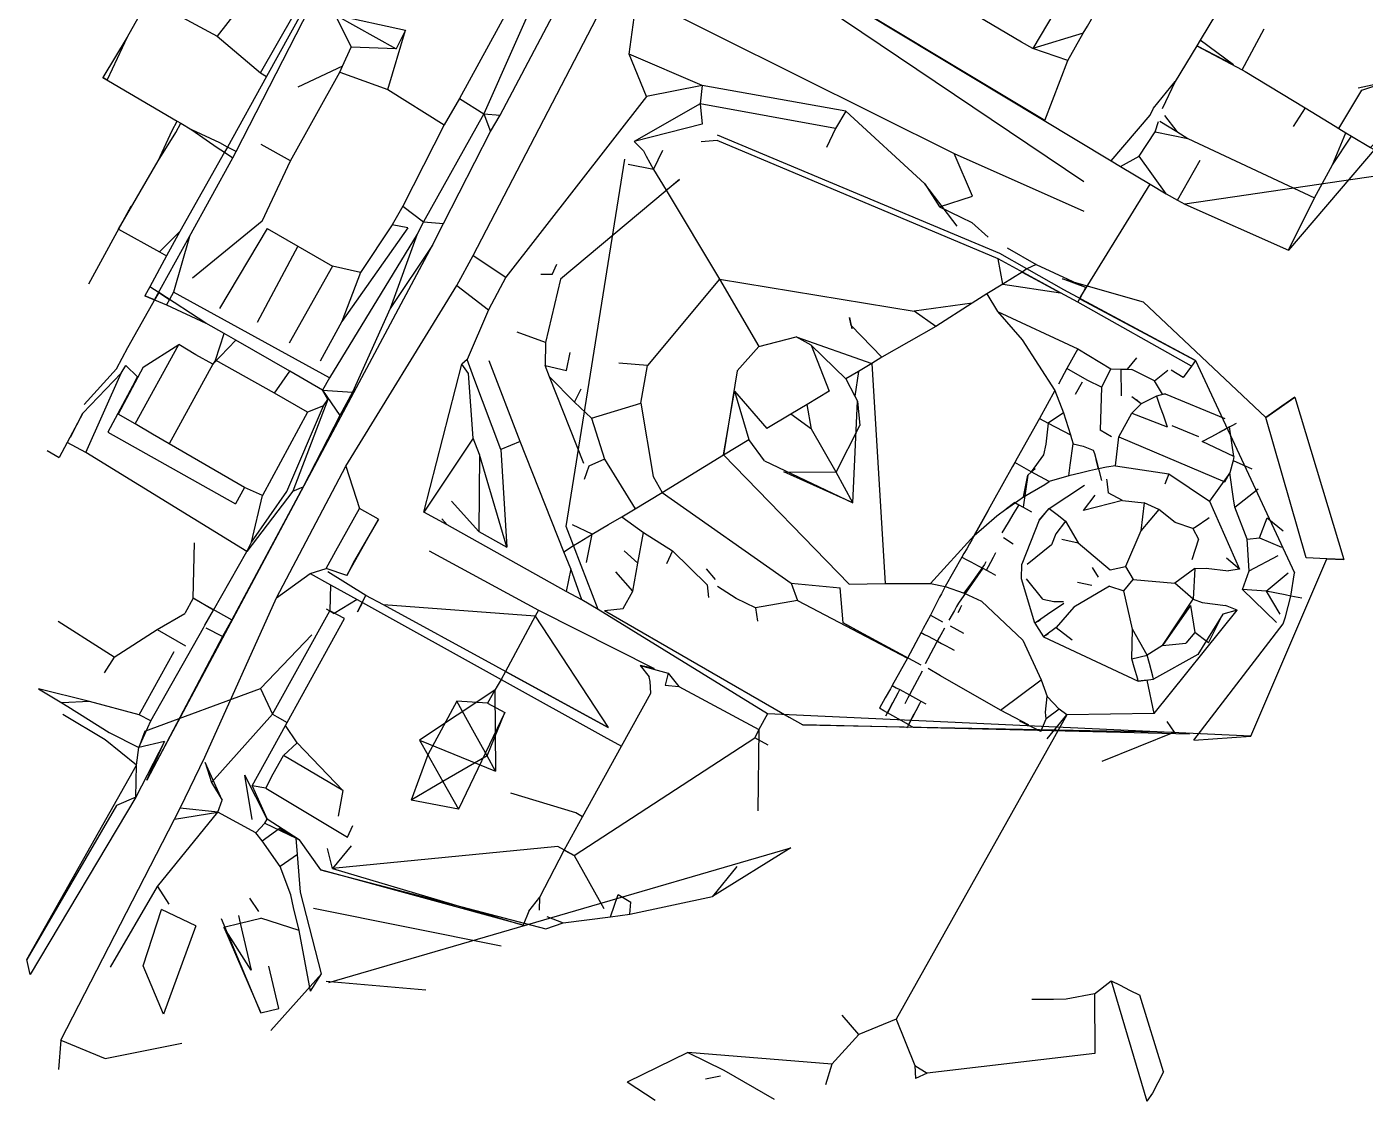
# Model space of a CAD drawing. Header units: metres. Extents: x 327752 to 330295, y 2791504 to 2794271.
# Drawn here: x 327752 to 328972, y 2791504 to 2792483 of the extents above; entities that cross this region are included whole.
import ezdxf

# ---------------------------------------------------------------- set-up
doc = ezdxf.new("R2010")
doc.units = ezdxf.units.M

msp = doc.modelspace()

# ---------------------------------------------------------------- linework, layer by layer
for p, q in [((328711, 2792533.7), (328669.4, 2792463.3)), ((328301.4, 2792458.3), (328306.8, 2792498.2)), ((328033.6, 2792494), (328089.1, 2792463.1)), ((328033.6, 2792494), (328048.1, 2792464.5)), ((328033.6, 2792494), (328097.5, 2792480.2)), ((327844, 2792473.7), (327821.6, 2792437)), ((328715.4, 2792477.2), (328669.4, 2792463.3)), ((328860.1, 2792444), (328880.2, 2792481.3)), ((328089.1, 2792463.1), (328048.1, 2792464.5)), ((328852.3, 2792448.4), (328821.9, 2792471)), ((328317.2, 2792419.5), (328301.4, 2792458.3)), ((328040.2, 2792447.2), (327999.3, 2792428)), ((328367.9, 2792429.8), (328317.2, 2792419.5)), ((328948.3, 2792390.5), (328969.3, 2792425.3)), ((328146.7, 2792417.7), (328168.9, 2792403.9)), ((328366.3, 2792413.1), (328305.9, 2792378.7)), ((328489.5, 2792390.4), (328366.3, 2792413.1)), ((328168.9, 2792403.9), (328183.9, 2792402.7)), ((328168.9, 2792403.9), (328175.1, 2792387.9)), ((328570.9, 2792340.1), (328498.9, 2792406.2)), ((328789.5, 2792402.4), (328800.7, 2792387.7)), ((328917.6, 2792409.3), (328906.7, 2792392.2)), ((328368.1, 2792394.3), (328305.9, 2792378.7)), ((328780.9, 2792387.5), (328784.1, 2792397)), ((327992.7, 2792361), (327965.9, 2792376)), ((328305.9, 2792378.7), (328314.5, 2792370.2)), ((328381.7, 2792379.4), (328367.2, 2792378.4)), ((328766.2, 2792365.4), (328780.9, 2792387.5)), ((328942.5, 2792357.3), (328954.7, 2792386.6)), ((328323.5, 2792353.2), (328332, 2792370.8)), ((328614.3, 2792328.9), (328597.6, 2792367.6)), ((328749.2, 2792356), (328766.2, 2792365.4)), ((328790.8, 2792330.9), (328766.2, 2792365.4)), ((328244.1, 2792027.8), (328297.6, 2792362.4)), ((328323.5, 2792353.2), (328300.4, 2792357.7)), ((328801.4, 2792325.1), (328822, 2792361.6)), ((328713.2, 2792237.4), (328776.3, 2792339.8)), ((328996.2, 2792349.3), (328808.1, 2792321.5)), ((328584.3, 2792319), (328614.3, 2792328.9)), ((328095.2, 2792319.7), (328113.9, 2792305.3)), ((327966.9, 2792306.2), (327903.3, 2792254.2)), ((328099.8, 2792300.1), (328085.5, 2792302.7)), ((328113.9, 2792305.3), (328132.1, 2792303.8)), ((328613.8, 2792304.7), (328628.7, 2792291.4)), ((327891.8, 2792296.7), (327873.3, 2792278.1)), ((327971.6, 2792299.4), (327927.9, 2792226.6)), ((328099.8, 2792300.1), (328039.5, 2792214.5)), ((327999.4, 2792283.2), (327962.5, 2792213.8)), ((328122.1, 2792284.2), (328083.7, 2792226.6)), ((328646.1, 2792281.8), (328672.5, 2792266.5)), ((328159.4, 2792274.7), (328189, 2792255.1)), ((328231.3, 2792257.5), (328235.5, 2792267)), ((328642.1, 2792248.6), (328637.8, 2792271.6)), ((328031.1, 2792264.9), (327991.5, 2792194.9)), ((328056.6, 2792259.3), (328031.1, 2792264.9)), ((328231.3, 2792257.5), (328221, 2792257.5)), ((328028.2, 2792163.3), (327886.2, 2792241.5)), ((328144.3, 2792247.3), (328173.3, 2792225.4)), ((328383.8, 2792253.3), (328318.2, 2792174.4)), ((328383.8, 2792253.3), (328561.2, 2792224.2)), ((328642.1, 2792248.6), (328694.5, 2792240.7)), ((328614.1, 2792231.3), (328561.2, 2792224.2)), ((328580.9, 2792210.2), (328561.2, 2792224.2)), ((328225.2, 2792195.6), (328199.4, 2792205)), ((328531.9, 2792182.1), (328503.8, 2792211)), ((327851.1, 2792121.3), (327891.1, 2792193.8)), ((327858.3, 2792173), (327891.1, 2792193.8)), ((327924.4, 2792179.5), (327932.3, 2792203.6)), ((328419.5, 2792191.9), (328453.6, 2792200.6)), ((328498.9, 2792162.5), (328467.5, 2792193)), ((328467.5, 2792193), (328483.8, 2792151.3)), ((328244.2, 2792169.9), (328247.6, 2792186.3)), ((328419.5, 2792191.9), (328399.9, 2792169.7)), ((328755.8, 2792171.2), (328764.3, 2792181.4)), ((327853.2, 2792164.2), (327842.7, 2792174.4)), ((327922, 2792175.7), (327882.3, 2792103.2)), ((327978.3, 2792149.4), (327992.1, 2792169.3)), ((328114.4, 2792041), (328149, 2792175.7)), ((328155, 2792167.3), (328149, 2792175.7)), ((328224.9, 2792174.6), (328244.2, 2792169.9)), ((328318.2, 2792174.4), (328292.1, 2792176.7)), ((328312.2, 2792140.3), (328318.2, 2792174.4)), ((328510.5, 2792169.2), (328507.3, 2792146.7)), ((328522.7, 2792176.4), (328534.9, 2791976)), ((328740.5, 2792171.6), (328732, 2792154.9)), ((328749.7, 2792171.2), (328750, 2792146.8)), ((328780.4, 2792160.5), (328759.6, 2792170.9)), ((328780.4, 2792160.5), (328792.4, 2792170.3)), ((328806.4, 2792163.5), (328795.4, 2792170.3)), ((328817.6, 2792179), (328907.8, 2791985.6)), ((327838.3, 2792167.5), (327803.6, 2792131.1)), ((328159.2, 2792108.4), (328155, 2792167.3)), ((328714.3, 2792159.5), (328708, 2792148)), ((328787.5, 2792148.4), (328780.4, 2792160.5)), ((328021.9, 2792152.1), (328049.2, 2792150.4)), ((328251.6, 2792141.2), (328257.6, 2792153.3)), ((328397.5, 2792151.2), (328426.9, 2792117)), ((328397.5, 2792151.2), (328410.6, 2792107)), ((328732, 2792154.9), (328730.7, 2792115.5)), ((328790, 2792148.8), (328844.5, 2792126.3)), ((328908.3, 2792145.8), (328952.9, 2791997.7)), ((328008.1, 2792132), (327967.1, 2792056)), ((328022.8, 2792137.7), (328008.1, 2792132)), ((328267.2, 2792126.5), (328312.2, 2792140.3)), ((328312.2, 2792140.3), (328323.3, 2792073.4)), ((328467.7, 2792116.5), (328463.8, 2792138.9)), ((328759.5, 2792131.1), (328768.3, 2792139.5)), ((328467.7, 2792116.5), (328448.7, 2792130.2)), ((328490.2, 2792077.5), (328511.6, 2792119.9)), ((328697.4, 2792131.3), (328683.4, 2792122.1)), ((328747.9, 2792109.4), (328759.5, 2792131.1)), ((328759.5, 2792131.1), (328792, 2792118.8)), ((328820.8, 2792109.5), (328796.3, 2792119.6)), ((328918.7, 2791999.2), (328881.7, 2792127.1)), ((327826.3, 2792113.8), (327942.5, 2792048.6)), ((328159.2, 2792108.4), (328114.4, 2792041)), ((328165.1, 2792093.5), (328159.2, 2792108.4)), ((328424.8, 2792087.6), (328410.6, 2792107)), ((328741.1, 2792109.6), (328730.7, 2792115.5)), ((328744.8, 2792083.1), (328747.9, 2792109.4)), ((328747.9, 2792109.4), (328844.3, 2792068.7)), ((328852.6, 2792091.6), (328848.6, 2792118.7)), ((327770.9, 2792097.2), (327781.9, 2792090.8)), ((328202.2, 2792105.3), (328184.6, 2792097.9)), ((328852.6, 2792091.6), (328823.8, 2792105.2)), ((328043.3, 2792082.8), (328055.7, 2792044.4)), ((328264.7, 2792082.8), (328260.3, 2792070.6)), ((328279.1, 2792089.1), (328264.7, 2792082.8)), ((328387.4, 2792093.3), (328502, 2791975.2)), ((328744.8, 2792083.1), (328793.5, 2792075.8)), ((328852, 2792088), (328868.9, 2792080.5)), ((328323.3, 2792073.4), (328331.6, 2792058.8)), ((328442.5, 2792077.6), (328490.2, 2792077.5)), ((328793.5, 2792075.8), (328789.8, 2792066.4)), ((328793.5, 2792075.8), (328830.4, 2792050.8)), ((327950.7, 2792063.4), (327942.5, 2792048.6)), ((327995, 2792059.9), (328004.4, 2792064.1)), ((328331.6, 2792058.8), (328449.1, 2791976.2)), ((328751.2, 2792051.5), (328738.1, 2792058.5)), ((328853.5, 2792045.4), (328874.7, 2792062.3)), ((327957.2, 2792013.5), (327967.1, 2792056)), ((328164.3, 2792023.3), (328139.6, 2792050.8)), ((328715.5, 2792042.4), (328726.3, 2792056.5)), ((328751.2, 2792051.5), (328715.5, 2792042.4)), ((328751.2, 2792051.5), (328770.8, 2792049.4)), ((328770.8, 2792049.4), (328767.7, 2792024)), ((328830.4, 2792050.8), (328857.8, 2791989)), ((328073.1, 2792034.4), (328055.7, 2792044.4)), ((328135.7, 2792029.4), (328114.4, 2792041)), ((328784.4, 2792043.3), (328767.7, 2792024)), ((328875.9, 2792017.6), (328883, 2792035.7)), ((328883, 2792035.7), (328897.7, 2792023.9)), ((328164.3, 2792023.3), (328190, 2792009.1)), ((328267.7, 2792020.9), (328249.8, 2792029.3)), ((328675.3, 2792033.5), (328659.5, 2791993.4)), ((328699.3, 2792032.6), (328690.4, 2792021.2)), ((328699.3, 2792032.6), (328710.7, 2792013)), ((328767.7, 2792024), (328754, 2791991.5)), ((328815.1, 2792026), (328799.1, 2792031.5)), ((328815.1, 2792026), (328820.5, 2792016.3)), ((327904.1, 2791962.5), (327905.2, 2792013.1)), ((328262.6, 2791995.2), (328267.7, 2792020.9)), ((328651.6, 2792011.8), (328642.7, 2792017.5)), ((328686.5, 2792011.2), (328664.1, 2791993.2)), ((328690.4, 2792021.2), (328686.5, 2792011.2)), ((328695.9, 2792016.2), (328710.7, 2792013)), ((328710.7, 2792013), (328739.8, 2791988.4)), ((328820.5, 2792016.3), (328814.3, 2791997.4)), ((328864.9, 2792016.2), (328875.9, 2792017.6)), ((328866.5, 2791987.5), (328864.9, 2792016.2)), ((328875.9, 2792017.6), (328896, 2792009.1)), ((328309.2, 2791994.5), (328296.9, 2792005.7)), ((328341, 2792005.6), (328335.4, 2791993.7)), ((328857.8, 2791989), (328845.9, 2791999)), ((328866.5, 2791987.5), (328893.1, 2792001.4)), ((327980.1, 2791962.9), (328010.6, 2791985.1)), ((328010.6, 2791985.1), (328025.4, 2791989.6)), ((328044, 2791983.2), (328025.4, 2791989.6)), ((328248.2, 2791989.4), (328244.1, 2791968.6)), ((328304.8, 2791969), (328289.3, 2791986.7)), ((328380.1, 2791979.5), (328371.9, 2791989.4)), ((328659, 2791980.3), (328659.5, 2791993.4)), ((328729.4, 2791981.8), (328723.9, 2791990.5)), ((328739.8, 2791988.4), (328754, 2791991.5)), ((328754, 2791991.5), (328761, 2791979.6)), ((328817, 2791989.5), (328798.8, 2791976.2)), ((328817, 2791989.5), (328815.5, 2791961.5)), ((328857.8, 2791989), (328847.8, 2791987.6)), ((328860.6, 2791970.6), (328866.5, 2791987.5)), ((328882.1, 2791969), (328902, 2791985.7)), ((328029.1, 2791974.8), (328028.5, 2791951)), ((328372.4, 2791974.6), (328373.7, 2791963.3)), ((328449.1, 2791976.2), (328454.8, 2791960.3)), ((328449.1, 2791976.2), (328493.7, 2791972.1)), ((328671.2, 2791939.7), (328659, 2791980.3)), ((328678.4, 2791961.7), (328663.6, 2791980.3)), ((328723.3, 2791974.2), (328710.2, 2791976.7)), ((328739.2, 2791973.6), (328752.3, 2791969.1)), ((328752.3, 2791969.1), (328761, 2791979.6)), ((328761, 2791979.6), (328798.8, 2791976.2)), ((328815.5, 2791961.5), (328798.8, 2791976.2)), ((327904.1, 2791962.5), (327896.5, 2791948.7)), ((328053.4, 2791961.3), (328032.5, 2791948.7)), ((328295.9, 2791953.1), (328304.8, 2791969)), ((328496.5, 2791940.2), (328493.7, 2791972.1)), ((328860.6, 2791970.6), (328891.6, 2791940.4)), ((328882.1, 2791969), (328894.4, 2791948.1)), ((328215.9, 2791946.3), (328077.4, 2791956.4)), ((328279, 2791951.3), (328295.9, 2791953.1)), ((328454.8, 2791960.3), (328416.5, 2791953.8)), ((328416.5, 2791953.8), (328418.4, 2791941.5)), ((328660.3, 2791924.3), (328622.6, 2791959.9)), ((328780, 2791857.5), (328855.7, 2791951.5)), ((328813.1, 2791956), (328817, 2791931.3)), ((328855.7, 2791951.5), (328842.7, 2791947.9)), ((328855.7, 2791951.5), (328845, 2791956)), ((328215.9, 2791946.3), (328282.4, 2791844.7)), ((328576.1, 2791947.1), (328587.2, 2791940.9)), ((328606.4, 2791930.5), (328594.4, 2791937.1)), ((328816.2, 2791833.3), (328897.6, 2791939.3)), ((327871.2, 2791934.1), (327897.1, 2791919.1)), ((327930.9, 2791927.7), (327916, 2791935.3)), ((327965.4, 2791880.3), (328012.3, 2791929.1)), ((328679, 2791927.3), (328765.4, 2791887)), ((328690.8, 2791935.7), (328705.2, 2791924.7)), ((328773.5, 2791910.7), (328760.2, 2791934.3)), ((328817, 2791931.3), (328808.8, 2791921.7)), ((327854.9, 2791856.2), (327886.6, 2791914.1)), ((328787.7, 2791919.3), (328773.5, 2791910.7)), ((328787.7, 2791919.3), (328808.8, 2791921.7)), ((327831.9, 2791908.9), (327822.8, 2791894.4)), ((328311.4, 2791901.2), (328319.7, 2791891)), ((328759.5, 2791907.2), (328773.5, 2791910.7)), ((328819.8, 2791911.1), (328779.4, 2791888.8)), ((328337, 2791894.1), (328334.3, 2791883.4)), ((328337, 2791894.1), (328346.6, 2791882)), ((328639.9, 2791860.4), (328677, 2791888)), ((328780, 2791857.5), (328773.6, 2791887.7)), ((327859.9, 2791841.3), (327965.4, 2791880.3)), ((327965.4, 2791880.3), (327976.2, 2791856.9)), ((328179, 2791878.8), (328110.2, 2791833.3)), ((328179, 2791878.8), (328179.7, 2791804.9)), ((328334.3, 2791883.4), (328346.6, 2791882)), ((328346.6, 2791882), (328419.7, 2791842.9)), ((327809.6, 2791868.4), (327784.3, 2791867.3)), ((328172.4, 2791866.8), (328144.4, 2791868.8)), ((328172.4, 2791866.8), (328188.1, 2791858.4)), ((328676.7, 2791841.1), (328681.6, 2791852.6)), ((328693.3, 2791861.5), (328681.6, 2791852.6)), ((328780, 2791857.5), (328700.4, 2791856.3)), ((328419.7, 2791842.9), (328418.8, 2791768.7)), ((328798.6, 2791840.6), (328732.2, 2791813.8)), ((328798.6, 2791840.6), (328791.8, 2791850.2)), ((327878, 2791831.9), (327854.6, 2791826.5)), ((327998.8, 2791830.6), (327986.5, 2791819.3)), ((328110.2, 2791833.3), (328179.7, 2791804.9)), ((328251.4, 2791728), (328415.9, 2791835.4)), ((328428.2, 2791828.6), (328415.9, 2791835.4)), ((328040.3, 2791787.2), (327986.5, 2791819.3)), ((327957.7, 2791761), (327951.1, 2791801.2)), ((327970.2, 2791789.3), (327957.9, 2791791.6)), ((327851.7, 2791781.1), (327834, 2791773.8)), ((327970.2, 2791789.3), (328044.6, 2791744.7)), ((328040.3, 2791787.2), (328036.2, 2791763.9)), ((328145.8, 2791770.3), (328102.6, 2791778.6)), ((327961.2, 2791748.8), (327926.6, 2791767.6)), ((328044.6, 2791744.7), (328049.5, 2791755.3)), ((327966.8, 2791741.5), (327982.5, 2791752.6)), ((328000.5, 2791742.3), (328020.1, 2791715.1)), ((327999.1, 2791729.1), (327983.4, 2791718.1)), ((328031.1, 2791716.2), (328026.4, 2791734.4)), ((328027.7, 2791612.5), (328448.8, 2791735)), ((328048.1, 2791736.9), (328031.1, 2791716.2)), ((328448.8, 2791735), (328377.5, 2791690.8)), ((328251.4, 2791728), (328278.4, 2791679.9)), ((328399.7, 2791718.2), (328377.5, 2791690.8)), ((327871.6, 2791700), (327881.9, 2791683.8)), ((328284.3, 2791672.3), (328291.5, 2791692.5)), ((328291.5, 2791692.5), (328302.9, 2791685.6)), ((327963.9, 2791677.1), (327955.6, 2791689.3)), ((328013.6, 2791680.1), (328184.9, 2791645.9)), ((328219.7, 2791678.3), (328219.9, 2791690.2)), ((328302.2, 2791674.7), (328302.9, 2791685.6)), ((327858.5, 2791627.6), (327875.1, 2791679)), ((327906.4, 2791663.9), (327875.1, 2791679)), ((328000.5, 2791659.8), (327965.7, 2791671)), ((328209.9, 2791677.4), (328204.9, 2791664.5)), ((328226.3, 2791672.4), (328241.3, 2791666.7)), ((327906.4, 2791663.9), (327877, 2791583.6)), ((327755.6, 2791619.7), (327752.4, 2791633.2)), ((327877, 2791583.6), (327858.5, 2791627.6)), ((327982.1, 2791588.8), (327973, 2791627.3)), ((328025.2, 2791613.5), (328116.1, 2791605.8)), ((328725.5, 2791602), (328740.9, 2791613.8)), ((328740.9, 2791613.8), (328773.4, 2791504.2)), ((328725.5, 2791602), (328725.8, 2791547.8)), ((328788.4, 2791530.9), (328767, 2791600.8)), ((327965.6, 2791584.8), (327982.1, 2791588.8)), ((328510.8, 2791565.1), (328495.7, 2791582.7)), ((328544.8, 2791579.1), (328510.8, 2791565.1)), ((328544.8, 2791579.1), (328561.9, 2791536.9)), ((327783.5, 2791559.8), (327781.4, 2791533.2)), ((327783.5, 2791559.8), (327823.7, 2791543.2)), ((328510.8, 2791565.1), (328486.1, 2791538)), ((327823.7, 2791543.2), (327893.7, 2791557.2)), ((328354.9, 2791548.7), (328299.6, 2791521.5)), ((328486.1, 2791538), (328354.9, 2791548.7)), ((328725.8, 2791547.8), (328573, 2791529.9)), ((328486.1, 2791538), (328480.5, 2791519)), ((328561.9, 2791536.9), (328562.4, 2791524.9)), ((328561.9, 2791536.9), (328573, 2791529.9)), ((328325, 2791504.9), (328299.6, 2791521.5)), ((328384.6, 2791527.1), (328370.9, 2791524.3)), ((328573, 2791529.9), (328562.4, 2791524.9))]:
    msp.add_line(p, q)
for points in [[(327861.8, 2791796.8), (328122.1, 2792284.2), (328132.1, 2792303.8), (328175.1, 2792387.9), (328183.9, 2792402.7), (328251.8, 2792531.6), (328256.8, 2792540.8), (328294.3, 2792616.8), (328299.4, 2792627.3), (328408.6, 2792809), (328504.2, 2792977.5), (328541.7, 2793026), (328510.8, 2792968.2), (328381.6, 2792742.8)], [(328715.9, 2792342), (328462.4, 2792512.5), (328346.8, 2792584.3), (328294.3, 2792616.8), (328331.1, 2792594), (328291.2, 2792618.8), (328161.9, 2792693.5), (328006.8, 2792791.3), (327937.6, 2792828.4), (327821.2, 2792892.1)], [(327797.8, 2792842.7), (327813.9, 2792832.7), (327874.9, 2792797.5), (327922.5, 2792772.2), (328085.5, 2792674.7), (328256.8, 2792540.8), (328244.7, 2792549), (328287.9, 2792522.1), (328309.7, 2792511.4), (328597.6, 2792367.6), (328716, 2792315.3)], [(327965.5, 2792441.2), (328088.3, 2792655.6), (328072, 2792635.2), (328070.7, 2792618.7), (327970.8, 2792438), (327935.2, 2792373.6), (327932.5, 2792368.8), (327891.8, 2792296.7), (327879.7, 2792274.5), (327864.6, 2792246.3), (327860.1, 2792238)], [(327994.8, 2792582.8), (328025.6, 2792644.7), (327955.1, 2792512.3), (327925.9, 2792474.7)], [(327926.5, 2792622.9), (327887.4, 2792552.2), (327876.4, 2792532.2), (327863.3, 2792508.5), (327844, 2792473.7), (327825.5, 2792434.7)], [(327804.8, 2792138.9), (327834.2, 2792171.5), (327844.4, 2792190.8), (327872.6, 2792241.1), (327868.9, 2792234.3), (327900.7, 2792292.2), (327940.2, 2792363.9), (327943.3, 2792369.4), (328070.7, 2792618.7)], [(328701.2, 2792452.5), (328669.4, 2792463.3), (328659, 2792469.2), (328632.4, 2792485), (328610.8, 2792497.8), (328532.8, 2792542.4), (328518.7, 2792550.8), (328475.2, 2792579.1)], [(328680.2, 2792397.8), (328701.2, 2792452.5), (328715.4, 2792477.2), (328719.2, 2792483.8), (328739.7, 2792520), (328736, 2792513.6), (328754.2, 2792544.9), (328769.4, 2792571.7)], [(328867, 2792554.1), (328853.8, 2792523.6), (328836.9, 2792495.7), (328821.9, 2792471), (328818.9, 2792465.9), (328799.1, 2792433.2), (328787.4, 2792408.3)], [(328451.8, 2792535.1), (328680.2, 2792397.8), (328453.1, 2792534.3), (328740.8, 2792361.1), (328749.2, 2792356), (328776.3, 2792339.8), (328790.8, 2792330.9), (328801.4, 2792325.1), (328808.1, 2792321.5), (328902.3, 2792279.6)], [(328224.4, 2792528.6), (328168.9, 2792403.9), (328113.9, 2792305.3), (328108.3, 2792294.2), (328083.7, 2792226.6), (328049.2, 2792150.4), (328037.7, 2792128.9), (328004.4, 2792064.1), (327939.2, 2791942.9), (327930.9, 2791927.7), (327861.8, 2791796.8), (327878, 2791831.9), (327851.7, 2791781.1), (327755.6, 2791619.7)], [(327783.5, 2791559.8), (327887, 2791761.3), (327892.2, 2791771.1), (327914.8, 2791817.8), (327980.1, 2791962.9), (328043.3, 2792082.8), (328144.3, 2792247.3), (328159.4, 2792274.7), (328283.7, 2792514.8)], [(328199.8, 2792514.7), (328146.7, 2792417.7), (328132.9, 2792393.7), (328095.2, 2792319.7), (328085.5, 2792302.7), (328056.6, 2792259.3), (328039.5, 2792214.5), (328019.9, 2792178.4)], [(327863.3, 2792508.5), (327925.9, 2792474.7), (327965.5, 2792441.2), (327970.8, 2792438)], [(328081.6, 2792426), (328097.5, 2792480.2), (328089.1, 2792463.1)], [(327966.9, 2792306.2), (327992.7, 2792361), (328037.7, 2792441.7), (328040.2, 2792447.2), (328048.1, 2792464.5)], [(328852.3, 2792448.4), (328818.9, 2792465.9), (328860.1, 2792444), (328862.8, 2792442.3), (328917.6, 2792409.3), (328945, 2792392.5), (328948.3, 2792390.5), (328954.7, 2792386.6), (328959.9, 2792383.5), (328977.1, 2792373.2), (328981.4, 2792370.7)], [(328498.9, 2792406.2), (328367.9, 2792429.8), (328301.4, 2792458.3)], [(327825.5, 2792434.7), (327821.6, 2792437), (327889.3, 2792397.3), (327892.8, 2792395.2), (327902.9, 2792389.2)], [(328037.7, 2792441.7), (328081.6, 2792426), (328132.9, 2792393.7)], [(328367.9, 2792429.8), (328366.3, 2792413.1), (328368.1, 2792394.3)], [(328740.8, 2792361.1), (328776.4, 2792402.7), (328779.4, 2792409), (328799.1, 2792433.2)], [(328977.1, 2792373.2), (329028.5, 2792427.1), (328902.3, 2792279.6), (328926.1, 2792327.4), (328942.5, 2792357.3), (328959.9, 2792383.5)], [(328969.3, 2792425.3), (328989.9, 2792432.3), (328966, 2792427.2)], [(328317.2, 2792419.5), (328189, 2792255.1), (328173.3, 2792225.4), (328153.7, 2792180.1), (328149, 2792175.7)], [(328498.9, 2792406.2), (328489.5, 2792390.4), (328481.4, 2792373.1)], [(327808.8, 2792249.1), (327847.6, 2792319.6), (327836.1, 2792298.8), (327872.1, 2792361.1), (327884.9, 2792388.8), (327889.3, 2792397.3)], [(327872.1, 2792361.1), (327888.2, 2792386.8), (327892.8, 2792395.2)], [(327943.3, 2792369.4), (327935.2, 2792373.6), (327928.2, 2792377.4), (327902.9, 2792389.2), (327925.9, 2792373.1), (327932.5, 2792368.8), (327940.2, 2792363.9)], [(328785.1, 2792397.3), (328800.7, 2792387.7), (328810.7, 2792381.4)], [(328813.9, 2792173.9), (328710.3, 2792232.1), (328659.7, 2792259.6), (328694.5, 2792240.7), (328637.8, 2792271.6), (328381.7, 2792379.4)], [(328712.1, 2792235.4), (328817.6, 2792179), (328697.7, 2792243.6), (328664, 2792262.7), (328639.4, 2792276.6), (328381.9, 2792384.4)], [(328780.9, 2792387.5), (328810.7, 2792381.4), (328926.1, 2792327.4)], [(328314.5, 2792370.2), (328317, 2792365.4), (328323.5, 2792353.2), (328335.1, 2792334.2), (328383.8, 2792253.3), (328419.5, 2792191.9)], [(328335.1, 2792334.2), (328347.4, 2792344), (328238.9, 2792253.2)], [(328600.4, 2792301.5), (328570.9, 2792340.1), (328584.3, 2792319)], [(328584.3, 2792319), (328603.9, 2792309.8), (328613.8, 2792304.7)], [(327836.1, 2792298.8), (327873.3, 2792278.1), (327879.7, 2792274.5)], [(327900.7, 2792292.2), (327886.2, 2792241.5), (327882.4, 2792234.7), (327879.7, 2792229.8)], [(327971.6, 2792299.4), (327999.4, 2792283.2), (328031.1, 2792264.9)], [(328108.3, 2792294.2), (328028.2, 2792163.3), (328021.9, 2792152.1)], [(328672.5, 2792266.5), (328664, 2792262.7), (328659.7, 2792259.6), (328642.1, 2792248.6), (328627.6, 2792239.7), (328614.1, 2792231.3), (328580.9, 2792210.2), (328531.9, 2792182.1), (328522.7, 2792176.4), (328510.5, 2792169.2), (328498.9, 2792162.5)], [(328672.5, 2792266.5), (328717.8, 2792245.5), (328696.4, 2792253.5), (328770, 2792232.6)], [(328021.9, 2792152.1), (327992.1, 2792169.3), (327942.9, 2792197.5), (327932.3, 2792203.6), (327915.5, 2792213.2), (327872.6, 2792241.1), (327882.4, 2792234.7), (327864.6, 2792246.3)], [(328238.9, 2792253.2), (328225.2, 2792195.6), (328224.9, 2792174.6)], [(328710.3, 2792232.1), (328713.2, 2792237.4), (328712.1, 2792235.4), (328717.8, 2792245.5)], [(327868.9, 2792234.3), (327860.1, 2792238), (327879.7, 2792229.8), (327915.5, 2792213.2)], [(328627.6, 2792239.7), (328637.2, 2792223.8), (328659.7, 2792197.9), (328689.6, 2792151.7), (328697.4, 2792131.3), (328703.7, 2792111.4), (328704.8, 2792108), (328706.2, 2792103.3)], [(328770, 2792232.6), (328881.7, 2792127.1), (328908.3, 2792145.8)], [(328503.8, 2792211), (328502.3, 2792218.2), (328504.5, 2792208)], [(328637.2, 2792223.8), (328710.4, 2792189.7), (328740.5, 2792171.6)], [(327922, 2792175.7), (327906.5, 2792184.4), (327891.1, 2792193.8)], [(327924.4, 2792179.5), (327922, 2792175.7), (327942.9, 2792197.5)], [(328467.5, 2792193), (328453.6, 2792200.6), (328522.7, 2792176.4)], [(328710.4, 2792189.7), (328700.5, 2792171.7), (328692.8, 2792157.6)], [(327806.1, 2792095.2), (327838.3, 2792167.5), (327842.7, 2792174.4)], [(327858.3, 2792173), (327835.6, 2792130.3), (327853.2, 2792164.2), (327826.3, 2792113.8)], [(328008.1, 2792132), (327978.3, 2792149.4), (327924.4, 2792179.5)], [(328184.6, 2792097.9), (328159.9, 2792163.3), (328153.7, 2792180.1)], [(328258.2, 2791961), (328248.2, 2791989.4), (328242, 2792004.9), (328202.2, 2792105.3), (328173.9, 2792178.7)], [(328260, 2792085.2), (328228.8, 2792164.2), (328224.9, 2792174.6)], [(328399.9, 2792169.7), (328387.4, 2792093.3), (328397.5, 2792151.2)], [(328732, 2792154.9), (328719.6, 2792161), (328712.7, 2792164.9), (328700.5, 2792171.7)], [(328740.5, 2792171.6), (328749.7, 2792171.2), (328755.8, 2792171.2), (328759.6, 2792170.9)], [(328817.6, 2792179), (328813.9, 2792173.9), (328806.4, 2792163.5)], [(328267.2, 2792126.5), (328251.6, 2792141.2), (328228.8, 2792164.2)], [(328498.9, 2792162.5), (328507.3, 2792146.7), (328509.5, 2792142.1)], [(327859.9, 2791841.3), (327854.6, 2791826.5), (327865.3, 2791850.8), (327913.3, 2791935.5), (327914.8, 2791938), (327922.5, 2791951.7), (327952.8, 2792005.2), (327957.2, 2792013.5), (327989.5, 2792059.8), (328022.8, 2792137.7), (328026.7, 2792143.6), (327995, 2792059.9), (327952.8, 2792005.2)], [(328026.7, 2792143.6), (328021.9, 2792152.1), (328037.7, 2792128.9)], [(328483.8, 2792151.3), (328463.8, 2792138.9), (328448.7, 2792130.2), (328426.9, 2792117)], [(328689.6, 2792151.7), (328675.4, 2792126.4), (328655.1, 2792090), (328652.9, 2792086.1), (328650.9, 2792082.4), (328633.2, 2792050.9), (328615.8, 2792019.6), (328628.6, 2792042.5), (328613.8, 2792015.7), (328611.7, 2792012.1), (328609.1, 2792007.6), (328606.6, 2792003.4), (328604.7, 2792000), (328589.5, 2791973.1), (328586, 2791966.4), (328584.4, 2791963.4), (328582.6, 2791959.8), (328576.1, 2791947.1), (328569.4, 2791934.9), (328567.6, 2791931.3), (328555.1, 2791908), (328541.3, 2791883), (328539.7, 2791880.1), (328534.9, 2791871.7), (328529.5, 2791862.2)], [(328763.9, 2792143.5), (328768.3, 2792139.5), (328759.5, 2792146)], [(328787.5, 2792148.4), (328790, 2792148.8), (328782.1, 2792146.5), (328768.3, 2792139.5)], [(328782.1, 2792146.5), (328785.6, 2792136.6), (328788.2, 2792129.5), (328792, 2792118.8)], [(328908.3, 2792145.8), (328896.3, 2792137.4), (328881.7, 2792127.1)], [(328505.4, 2792049.5), (328509.5, 2792142.1), (328511.6, 2792119.9)], [(327792.2, 2792109.2), (327803.6, 2792131.1), (327789.3, 2792104.3), (327781.9, 2792090.8)], [(327967.1, 2792056), (327950.7, 2792063.4), (327882.3, 2792103.2), (327867.1, 2792112), (327851.1, 2792121.3), (327835.6, 2792130.3)], [(328267.2, 2792126.5), (328279.1, 2792089.1), (328307, 2792043.8)], [(328675.4, 2792126.4), (328683.4, 2792122.1), (328703.7, 2792111.4)], [(328683.4, 2792122.1), (328681.4, 2792103), (328679.1, 2792093.3)], [(328823.8, 2792105.2), (328832.6, 2792109.9), (328848.6, 2792118.7), (328839.4, 2792113.4), (328855, 2792122.1)], [(328242, 2792004.9), (328250.6, 2792010.5), (328255.8, 2792013.7), (328267.7, 2792020.9), (328282.5, 2792029.6), (328294.8, 2792036.7), (328307, 2792043.8), (328331.6, 2792058.8), (328387.4, 2792093.3), (328410.6, 2792107)], [(328505.4, 2792049.5), (328490.2, 2792077.5), (328467.7, 2792116.5)], [(327952.8, 2792005.2), (327806.1, 2792095.2), (327789.3, 2792104.3)], [(328184.6, 2792097.9), (328190, 2792009.1), (328165.1, 2792093.5), (328164.3, 2792023.3)], [(328702.2, 2792074.1), (328703.3, 2792083.6), (328706.2, 2792103.3)], [(328706.2, 2792103.3), (328715.2, 2792100.9), (328724.5, 2792097.5)], [(328724.5, 2792097.5), (328725.6, 2792094.4), (328729.2, 2792080.3), (328727, 2792088.7), (328731.9, 2792069.9)], [(328424.8, 2792087.6), (328505.4, 2792049.5), (328442.5, 2792077.6)], [(328684.4, 2792068.9), (328667.9, 2792077.8), (328652.9, 2792086.1)], [(328679.1, 2792093.3), (328667.9, 2792077.8), (328671.6, 2792080.8), (328664.8, 2792074.7)], [(328744.8, 2792083.1), (328736.4, 2792081.8), (328729.2, 2792080.3), (328721.1, 2792078.5), (328713.7, 2792076.6), (328702.2, 2792074.1), (328684.4, 2792068.9)], [(328852.6, 2792091.6), (328852, 2792088), (328848.9, 2792076.6)], [(328660.8, 2792054.8), (328664.8, 2792074.7), (328660.5, 2792045.5)], [(328736.6, 2792071), (328736.9, 2792069.2), (328738.1, 2792058.5)], [(328844.3, 2792068.7), (328848.9, 2792076.6), (328830.4, 2792050.8)], [(328864.9, 2792016.2), (328853.5, 2792045.4), (328852.2, 2792053.2), (328848.9, 2792076.6)], [(328576, 2791976), (328615.8, 2792019.6), (328624.6, 2792027.2), (328636.7, 2792037.7), (328652.9, 2792049.7), (328645.3, 2792044.1), (328660.8, 2792054.8), (328680.2, 2792066.1), (328684.4, 2792068.9)], [(328680.5, 2792040.2), (328675.3, 2792033.5), (328684.4, 2792044.3), (328716.6, 2792065.4)], [(328656.5, 2792047.7), (328652, 2792040.2), (328647, 2792031.6), (328641.1, 2792022.1)], [(328652.9, 2792049.7), (328656.5, 2792047.7), (328660.5, 2792045.5), (328663.4, 2792044), (328668.3, 2792041.2)], [(328799.1, 2792031.5), (328784.4, 2792043.3), (328770.8, 2792049.4)], [(328025.4, 2791989.6), (328034.2, 2792005.7), (328055.7, 2792044.4)], [(328051.2, 2791996.8), (328044, 2791983.2), (328073.1, 2792034.4), (328051.2, 2791996.8)], [(328427.5, 2791857.3), (328273.3, 2791952.3), (328258.2, 2791961), (328244.1, 2791968.6), (328135.7, 2792029.4), (328130.6, 2792034.7)], [(328294.8, 2792036.7), (328314.4, 2792022.5), (328341, 2792005.6), (328372.4, 2791974.6)], [(328684.4, 2792044.3), (328685.5, 2792043.4), (328692.9, 2792037.8), (328699.3, 2792032.6)], [(328815.1, 2792026), (328818.2, 2792028), (328828.9, 2792035.1), (328830.2, 2792036.1)], [(328273.3, 2791952.3), (328257.7, 2791992.3), (328250.6, 2792010.5), (328244.1, 2792027.8)], [(328304.8, 2791969), (328309.2, 2791994.5), (328314.4, 2792022.5)], [(328119.2, 2792005.7), (328218.7, 2791951.6), (328324.3, 2791898.4), (328311.4, 2791901.2), (328337, 2791894.1)], [(328604.7, 2792000), (328609.2, 2791997.5), (328612.9, 2791995.7), (328616.2, 2791993.9), (328619.6, 2791992.1), (328623.7, 2791990), (328627.3, 2791988), (328631.2, 2791985.9), (328635.5, 2791983.6)], [(328627.3, 2791988), (328629, 2791991.4), (328631.2, 2791995.5), (328633.5, 2792000), (328635.7, 2792004.1)], [(328868, 2791836.8), (328937.4, 2791998.4), (328952.9, 2791997.7)], [(328952.9, 2791997.7), (328937.4, 2791998.4), (328918.7, 2791999.2)], [(328010.6, 2791985.1), (328029.1, 2791974.8), (328053.4, 2791961.3), (328058.3, 2791958.6), (328184.8, 2791888.4), (328278.3, 2791836.6), (328294.5, 2791827.6)], [(328188.6, 2791895.8), (328282.4, 2791844.7), (328077.4, 2791956.4), (328061.5, 2791965), (328026.9, 2791986.7)], [(328626.7, 2791995.7), (328625.4, 2791993.3), (328606.7, 2791967.2), (328623.7, 2791990), (328601.5, 2791957.9), (328599.9, 2791954.9), (328597.9, 2791951.4), (328592.8, 2791942.4)], [(328817, 2791989.5), (328827.5, 2791990), (328847.8, 2791987.6)], [(328897.6, 2791939.3), (328899.8, 2791945.5), (328904.6, 2791964.5), (328907.8, 2791985.6)], [(328416.5, 2791953.8), (328399.1, 2791962.2), (328382.1, 2791973.1)], [(328502, 2791975.2), (328534.9, 2791976), (328576, 2791976), (328589.5, 2791973.1)], [(328589.5, 2791973.1), (328606.7, 2791967.2), (328622.6, 2791959.9)], [(328739.2, 2791973.6), (328706.7, 2791954.3), (328690.8, 2791935.7), (328681.2, 2791928.8), (328683.4, 2791930.4), (328679, 2791927.3)], [(327922.5, 2791951.7), (327904.1, 2791962.5), (327939.2, 2791942.9)], [(328058.3, 2791958.6), (328053.9, 2791950.2), (328061.5, 2791965)], [(328678.4, 2791961.7), (328688.5, 2791959.4), (328697.5, 2791959.6)], [(328765.4, 2791887), (328765.1, 2791888.9), (328761.8, 2791899.6), (328759.5, 2791907.2), (328760.2, 2791934.3), (328752.3, 2791969.1)], [(328813.1, 2791956), (328787.7, 2791919.3), (328815.5, 2791961.5)], [(328815.5, 2791961.5), (328823.9, 2791958.7), (328845, 2791956)], [(328914.5, 2791962.5), (328904.6, 2791964.5), (328899.4, 2791965.6), (328882.1, 2791969), (328860.6, 2791970.6)], [(327831.9, 2791908.9), (327871.2, 2791934.1), (327896.5, 2791948.7)], [(327920.7, 2791794.6), (327976.2, 2791856.9), (328028.5, 2791951)], [(328042, 2791944), (328028.5, 2791951), (328032.5, 2791948.7), (328025.7, 2791952.4)], [(328218.7, 2791951.6), (328215.9, 2791946.3), (328188.6, 2791895.8), (328184.8, 2791888.4), (328181.2, 2791882.5), (328179, 2791878.8), (328172.4, 2791866.8)], [(328279, 2791951.3), (328447.2, 2791854), (328459.9, 2791847)], [(328454.8, 2791960.3), (328555.1, 2791908), (328496.5, 2791940.2), (328567.4, 2791901.7)], [(328603.2, 2791953.1), (328601.2, 2791949.5), (328604.8, 2791956.1)], [(328697.7, 2791957.8), (328682.9, 2791947.8), (328673.7, 2791941.4), (328676, 2791942.9), (328671.2, 2791939.7)], [(327831.9, 2791908.9), (327821.9, 2791915.1), (327781.1, 2791941.4)], [(327957.9, 2791791.6), (327988.1, 2791846.4), (327989.6, 2791849.4), (328042, 2791944)], [(328671.2, 2791939.7), (328674.8, 2791933.9), (328679, 2791927.3)], [(328829.4, 2791921.9), (328842.7, 2791947.9), (328819.8, 2791911.1)], [(328567.6, 2791931.3), (328570.8, 2791929.6), (328573.9, 2791927.9), (328577.8, 2791925.8), (328582.4, 2791923.4), (328586.1, 2791921.4), (328590.4, 2791919.2), (328593.7, 2791917.4), (328597.7, 2791915.2)], [(328571.6, 2791903), (328584.3, 2791927), (328582.4, 2791923.4), (328589.2, 2791935.6)], [(328660.3, 2791924.3), (328677, 2791888), (328682.4, 2791873)], [(328829.4, 2791921.9), (328828.2, 2791922.7), (328817, 2791931.3)], [(328779.4, 2791888.8), (328778.8, 2791891.4), (328775.6, 2791902.9), (328773.5, 2791910.7)], [(328321.1, 2791876), (328320.6, 2791886.6), (328319.7, 2791891)], [(328568.4, 2791896.1), (328557, 2791874.4), (328555.6, 2791871.8), (328552.7, 2791866.3)], [(328676.7, 2791841.1), (328657.6, 2791850.6), (328665.6, 2791847.2), (328639.9, 2791860.4), (328585.3, 2791891.7), (328574.1, 2791898.5)], [(328773.6, 2791887.7), (328765.4, 2791887), (328779.4, 2791888.8)], [(327865.3, 2791850.8), (327854.9, 2791856.2), (327809.6, 2791868.4), (327762.9, 2791879.9), (327784.3, 2791867.3), (327789.8, 2791863.8), (327827.4, 2791840.1), (327854.6, 2791826.5)], [(328209.9, 2791677.4), (328219.9, 2791690.2), (328242.1, 2791733), (328258.9, 2791763.4), (328294.5, 2791827.6), (328321.1, 2791876)], [(328535.3, 2791855.2), (328541.9, 2791867.5), (328536.8, 2791858.1), (328546.7, 2791876.4), (328548.2, 2791879.2)], [(328541.3, 2791883), (328544.9, 2791881), (328548.2, 2791879.2), (328557, 2791874.4), (328565.2, 2791869.9), (328567.2, 2791868.8), (328571.8, 2791866.3)], [(328144.4, 2791868.8), (328117.9, 2791819.8), (328102.6, 2791778.6)], [(328179.7, 2791804.9), (328172.1, 2791818.9), (328159.1, 2791842.4), (328144.4, 2791868.8)], [(328567.2, 2791868.8), (328566, 2791866.4), (328556, 2791847.2), (328561, 2791856.8), (328554.4, 2791844.1)], [(328681.6, 2791852.6), (328681, 2791858.6), (328682.4, 2791873)], [(328700.4, 2791856.3), (328693.3, 2791861.5), (328682.4, 2791873)], [(327852.3, 2791810.5), (327823.7, 2791833.4), (327785.2, 2791856.6)], [(327976.2, 2791856.9), (327980.7, 2791854.4), (327989.6, 2791849.4)], [(328172.1, 2791818.9), (328188.1, 2791858.4), (328145.8, 2791770.3)], [(328427.5, 2791857.3), (328419.7, 2791842.9), (328415.9, 2791835.4)], [(328816.2, 2791833.3), (328868, 2791836.8), (328427.5, 2791857.3)], [(328560.5, 2791844.7), (328556, 2791847.2), (328554.2, 2791848.4), (328536.8, 2791858.1), (328533.5, 2791859.9), (328529.5, 2791862.2)], [(328682.6, 2791834.5), (328700.4, 2791856.3), (328544.8, 2791579.1)], [(328040.3, 2791787.2), (327998.8, 2791830.6), (327988.1, 2791846.4)], [(328812.3, 2791838.7), (328459.9, 2791847), (328798.6, 2791840.6)], [(327851.7, 2791781.1), (327852.3, 2791810.5), (327854.6, 2791826.5)], [(328110.2, 2791833.3), (328117.9, 2791819.8), (328131.6, 2791795.4), (328145.8, 2791770.3)], [(327970.2, 2791789.3), (327977, 2791802.5), (327986.5, 2791819.3)], [(328172.1, 2791818.9), (328131.6, 2791795.4), (328102.6, 2791778.6)], [(327834, 2791773.8), (327752.4, 2791633.2), (327852.3, 2791810.5)], [(327920.7, 2791794.6), (327930.5, 2791778.6), (327915, 2791812.9), (327920.7, 2791794.6)], [(327957.9, 2791791.6), (327971.5, 2791761.3), (327951.1, 2791801.2)], [(327828.7, 2791626.4), (327871.6, 2791700), (327926.6, 2791767.6), (327930.5, 2791778.6)], [(328258.9, 2791763.4), (328252.8, 2791767), (328193.5, 2791784.9)], [(327887, 2791761.3), (327926.6, 2791767.6), (327892.2, 2791771.1)], [(327961.2, 2791748.8), (327969.3, 2791757.6), (327971.5, 2791761.3)], [(327969.3, 2791757.6), (327997.9, 2791744), (327982.5, 2791752.6), (328000.5, 2791742.3), (327971.5, 2791761.3)], [(327983.4, 2791718.1), (327966.8, 2791741.5), (327961.2, 2791748.8)], [(328020.9, 2791620.3), (328001.9, 2791694.8), (327999.1, 2791729.1), (327997.9, 2791744)], [(328236.3, 2791736.3), (328031.1, 2791716.2), (328204.9, 2791664.5), (328020.1, 2791715.1), (328225.4, 2791661.3)], [(328242.1, 2791733), (328251.4, 2791728), (328236.3, 2791736.3)], [(328010.9, 2791604.4), (328000.5, 2791659.8), (327995.4, 2791680.7), (327993, 2791692.3), (327983.4, 2791718.1)], [(328225.4, 2791661.3), (328241.3, 2791666.7), (328284.3, 2791672.3), (328302.2, 2791674.7), (328377.5, 2791690.8)], [(327945.3, 2791673.5), (327947, 2791666.5), (327956.8, 2791623.6), (327931.9, 2791662.8), (327965.6, 2791584.8), (327930, 2791670.5)], [(327931.9, 2791662.8), (327947, 2791666.5), (327965.7, 2791671)], [(328010.9, 2791604.4), (328020.9, 2791620.3), (327974.7, 2791568.5)], [(328740.9, 2791613.8), (328748.9, 2791609.9), (328757.6, 2791605.5), (328767, 2791600.8)], [(328725.5, 2791602), (328699.7, 2791597.3), (328688.1, 2791596.9), (328668.6, 2791596.9)], [(328354.9, 2791548.7), (328387.6, 2791532.5), (328433.6, 2791506.2)], [(328788.4, 2791530.9), (328783.4, 2791521.1), (328778.4, 2791511.6), (328773.4, 2791504.2)]]:
    msp.add_lwpolyline(points)

doc.saveas('drawing.dxf')
